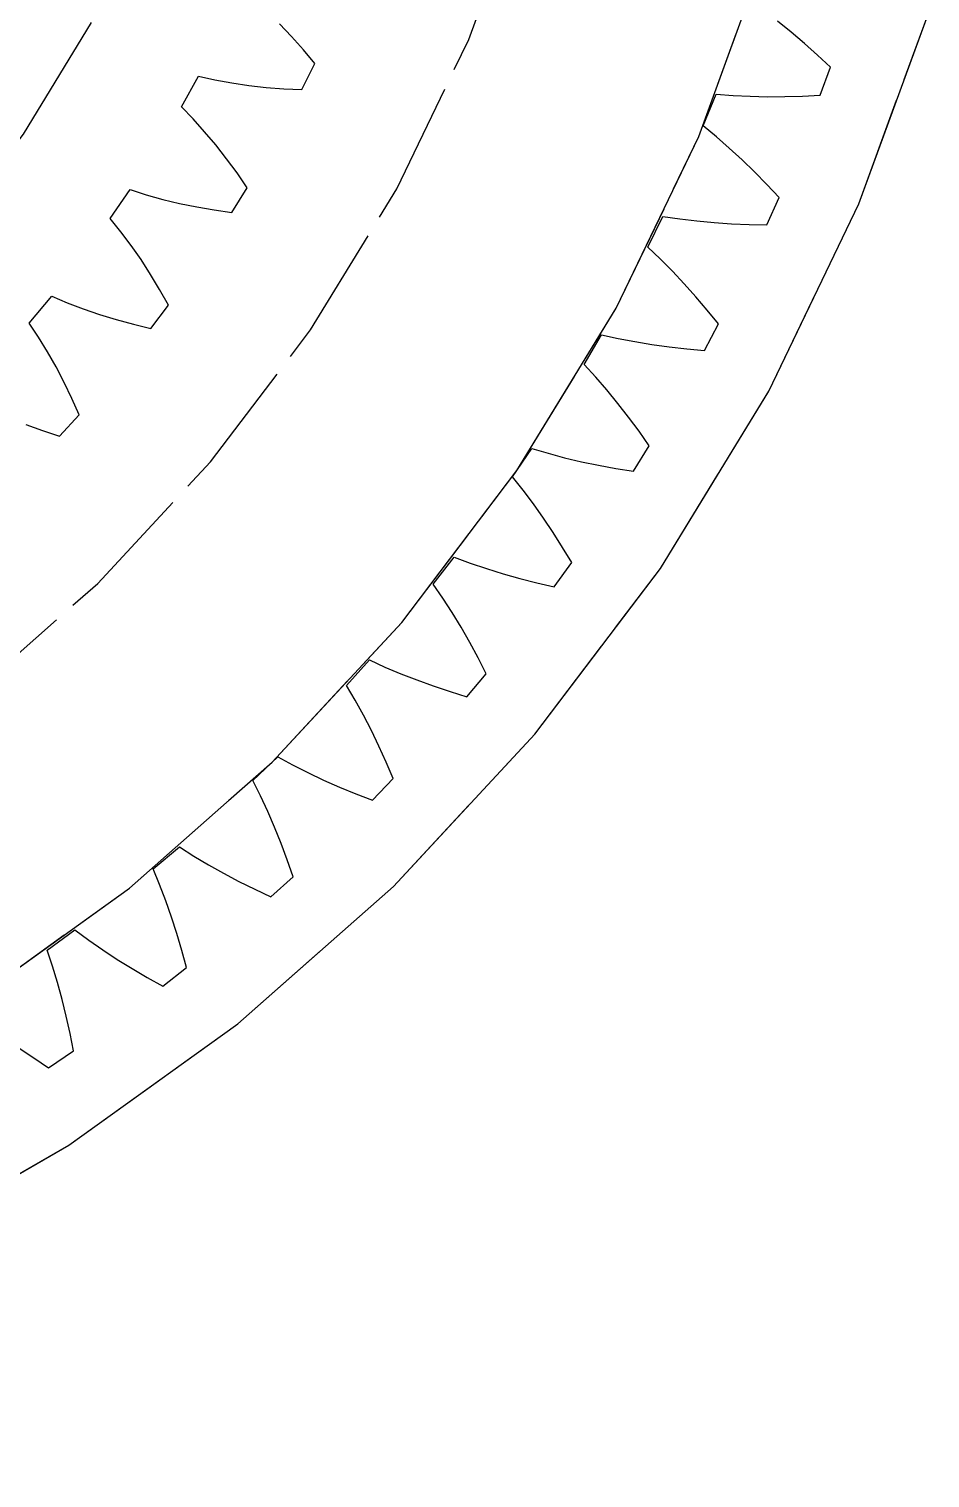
# Model space of a CAD drawing. Header units: millimetres. Extents: x -31 to 149, y -20 to 140.
# Drawn here: x 12.56 to 22.93, y 90.8 to 107.48 of the extents above; entities that cross this region are included whole.
import ezdxf

# ---------------------------------------------------------------- set-up
doc = ezdxf.new("R2010")
doc.units = ezdxf.units.MM
doc.linetypes.add('DASHED', pattern=[1.524, 1.27, -0.254])
doc.layers.add('HIDDEN', color=8, linetype='DASHED')
doc.layers.add('VISIBLE', color=7, linetype='CONTINUOUS')

msp = doc.modelspace()

# ---------------------------------------------------------------- linework, layer by layer
at = {"layer": 'HIDDEN'}
for points in [[(-7.86587, 97.35999), (-6.09106, 96.66343), (-4.25571, 96.14704), (-2.37807, 95.81597), (-0.4768, 95.67348), (1.42921, 95.72102), (3.32102, 95.95809), (5.17982, 96.38235), (6.98715, 96.98958), (8.72503, 97.77374), (10.3762, 98.72704), (11.92424, 99.84001), (13.35378, 101.10159), (14.6506, 102.49923), (15.80182, 104.01904), (16.79599, 105.64593), (17.62323, 107.36372), (18.27533, 109.15535)], [(-7.86587, 97.35999), (-6.09106, 96.66343), (-4.25571, 96.14704), (-2.37807, 95.81597), (-0.4768, 95.67348), (1.42921, 95.72102), (3.32102, 95.95809), (5.17982, 96.38235), (6.98715, 96.98958), (8.72503, 97.77374), (10.3762, 98.72704), (11.92424, 99.84001), (13.35378, 101.10159), (14.6506, 102.49923), (15.80182, 104.01904), (16.79599, 105.64593), (17.62323, 107.36372), (18.27533, 109.15535)], [(-7.00671, 93.93814), (-4.89546, 93.34413), (-2.73556, 92.96328), (-0.54848, 92.79938), (1.64406, 92.85406), (3.82026, 93.12677), (5.95849, 93.61481), (8.0375, 94.31332), (10.03663, 95.21536), (11.93602, 96.31197), (13.71678, 97.59225), (15.36121, 99.04347), (16.85298, 100.65121), (18.17725, 102.3995), (19.32087, 104.27095), (20.27248, 106.24697), (21.0226, 108.30793)], [(-7.00671, 93.93814), (-4.89546, 93.34413), (-2.73556, 92.96328), (-0.54848, 92.79938), (1.64406, 92.85406), (3.82026, 93.12677), (5.95849, 93.61481), (8.0375, 94.31332), (10.03663, 95.21536), (11.93602, 96.31197), (13.71678, 97.59225), (15.36121, 99.04347), (16.85298, 100.65121), (18.17725, 102.3995), (19.32087, 104.27095), (20.27248, 106.24697), (21.0226, 108.30793)], [(-7.00671, 93.93814), (-4.89546, 93.34413), (-2.73556, 92.96328), (-0.54848, 92.79938), (1.64406, 92.85406), (3.82026, 93.12677), (5.95849, 93.61481), (8.0375, 94.31332), (10.03663, 95.21536), (11.93602, 96.31197), (13.71678, 97.59225), (15.36121, 99.04347), (16.85298, 100.65121), (18.17725, 102.3995), (19.32087, 104.27095), (20.27248, 106.24697), (21.0226, 108.30793)], [(-7.64368, 92.04228), (-5.3405, 91.39427), (-2.98425, 90.9788), (-0.59834, 90.8), (1.79352, 90.85965), (4.16756, 91.15715), (6.50017, 91.68956), (8.76818, 92.45157), (10.94906, 93.43562), (13.02111, 94.63192), (14.96376, 96.02858), (16.75768, 97.61174), (18.38507, 99.36564), (19.82973, 101.27286), (21.07732, 103.31444), (22.11543, 105.47011), (22.93375, 107.71842)], [(-7.64368, 92.04228), (-5.3405, 91.39427), (-2.98425, 90.9788), (-0.59834, 90.8), (1.79352, 90.85965), (4.16756, 91.15715), (6.50017, 91.68956), (8.76818, 92.45157), (10.94906, 93.43562), (13.02111, 94.63192), (14.96376, 96.02858), (16.75768, 97.61174), (18.38507, 99.36564), (19.82973, 101.27286), (21.07732, 103.31444), (22.11543, 105.47011), (22.93375, 107.71842)], [(-7.64368, 92.04228), (-5.3405, 91.39427), (-2.98425, 90.9788), (-0.59834, 90.8), (1.79352, 90.85965), (4.16756, 91.15715), (6.50017, 91.68956), (8.76818, 92.45157), (10.94906, 93.43562), (13.02111, 94.63192), (14.96376, 96.02858), (16.75768, 97.61174), (18.38507, 99.36564), (19.82973, 101.27286), (21.07732, 103.31444), (22.11543, 105.47011), (22.93375, 107.71842)], [(15.58438, 107.3973), (15.44615, 107.54371)], [(15.58438, 107.3973), (15.44615, 107.54371)], [(21.33392, 107.44882), (21.17839, 107.57336)], [(21.33392, 107.44882), (21.17839, 107.57336)], [(15.71945, 107.24501), (15.58438, 107.3973)], [(15.71945, 107.24501), (15.58438, 107.3973)], [(21.48751, 107.3193), (21.33392, 107.44882)], [(21.48751, 107.3193), (21.33392, 107.44882)], [(21.63919, 107.18501), (21.48751, 107.3193)], [(21.63919, 107.18501), (21.48751, 107.3193)], [(15.85142, 107.08714), (15.71945, 107.24501)], [(15.85142, 107.08714), (15.71945, 107.24501)], [(21.78897, 107.04617), (21.63919, 107.18501)], [(21.78897, 107.04617), (21.63919, 107.18501)], [(15.70166, 106.78638), (15.85142, 107.08714)], [(15.70166, 106.78638), (15.85142, 107.08714)], [(21.67059, 106.72093), (21.78897, 107.04617)], [(21.67059, 106.72093), (21.78897, 107.04617)], [(14.31522, 106.58739), (14.51215, 106.94095)], [(14.31522, 106.58739), (14.51215, 106.94095)], [(14.51215, 106.94095), (14.70218, 106.89833)], [(14.51215, 106.94095), (14.70218, 106.89833)], [(14.70218, 106.89833), (14.89596, 106.8631)], [(14.70218, 106.89833), (14.89596, 106.8631)], [(14.89596, 106.8631), (15.09307, 106.83465)], [(14.89596, 106.8631), (15.09307, 106.83465)], [(15.09307, 106.83465), (15.29322, 106.81256)], [(15.09307, 106.83465), (15.29322, 106.81256)], [(15.29322, 106.81256), (15.49615, 106.79655)], [(15.29322, 106.81256), (15.49615, 106.79655)], [(15.49615, 106.79655), (15.70166, 106.78638)], [(15.49615, 106.79655), (15.70166, 106.78638)], [(20.3231, 106.36807), (20.47134, 106.73499)], [(20.3231, 106.36807), (20.47134, 106.73499)], [(20.47134, 106.73499), (20.66665, 106.71945)], [(20.47134, 106.73499), (20.66665, 106.71945)], [(20.66665, 106.71945), (20.86399, 106.70955)], [(20.66665, 106.71945), (20.86399, 106.70955)], [(20.86399, 106.70955), (21.06318, 106.70498)], [(20.86399, 106.70955), (21.06318, 106.70498)], [(21.06318, 106.70498), (21.2641, 106.70547)], [(21.06318, 106.70498), (21.2641, 106.70547)], [(21.2641, 106.70547), (21.4666, 106.71084)], [(21.2641, 106.70547), (21.4666, 106.71084)], [(21.4666, 106.71084), (21.67059, 106.72093)], [(21.4666, 106.71084), (21.67059, 106.72093)], [(14.45149, 106.44826), (14.31522, 106.58739)], [(14.45149, 106.44826), (14.31522, 106.58739)], [(14.58346, 106.30206), (14.45149, 106.44826)], [(14.58346, 106.30206), (14.45149, 106.44826)], [(14.71142, 106.14944), (14.58346, 106.30206)], [(14.71142, 106.14944), (14.58346, 106.30206)], [(20.47438, 106.24358), (20.3231, 106.36807)], [(20.47438, 106.24358), (20.3231, 106.36807)], [(14.83555, 105.9909), (14.71142, 106.14944)], [(14.83555, 105.9909), (14.71142, 106.14944)], [(20.62321, 106.11361), (20.47438, 106.24358)], [(20.62321, 106.11361), (20.47438, 106.24358)], [(14.956, 105.8268), (14.83555, 105.9909)], [(14.956, 105.8268), (14.83555, 105.9909)], [(20.76968, 105.97853), (20.62321, 106.11361)], [(20.76968, 105.97853), (20.62321, 106.11361)], [(20.91386, 105.83861), (20.76968, 105.97853)], [(20.91386, 105.83861), (20.76968, 105.97853)], [(15.07283, 105.65743), (14.956, 105.8268)], [(15.07283, 105.65743), (14.956, 105.8268)], [(21.0558, 105.69407), (20.91386, 105.83861)], [(21.0558, 105.69407), (20.91386, 105.83861)], [(13.49708, 105.30155), (13.72579, 105.63543)], [(13.49708, 105.30155), (13.72579, 105.63543)], [(13.72579, 105.63543), (13.91108, 105.57546)], [(13.72579, 105.63543), (13.91108, 105.57546)], [(14.89596, 105.37176), (15.07283, 105.65743)], [(14.89596, 105.37176), (15.07283, 105.65743)], [(21.19554, 105.54511), (21.0558, 105.69407)], [(21.19554, 105.54511), (21.0558, 105.69407)], [(13.91108, 105.57546), (14.10078, 105.5225)], [(13.91108, 105.57546), (14.10078, 105.5225)], [(14.10078, 105.5225), (14.29443, 105.47598)], [(14.10078, 105.5225), (14.29443, 105.47598)], [(14.29443, 105.47598), (14.49168, 105.43552)], [(14.29443, 105.47598), (14.49168, 105.43552)], [(21.05476, 105.22892), (21.19554, 105.54511)], [(21.05476, 105.22892), (21.19554, 105.54511)], [(13.61993, 105.15044), (13.49708, 105.30155)], [(13.61993, 105.15044), (13.49708, 105.30155)], [(14.49168, 105.43552), (14.69226, 105.40085)], [(14.49168, 105.43552), (14.69226, 105.40085)], [(14.69226, 105.40085), (14.89596, 105.37176)], [(14.69226, 105.40085), (14.89596, 105.37176)], [(19.68593, 104.97093), (19.85941, 105.3266)], [(19.68593, 104.97093), (19.85941, 105.3266)], [(19.85941, 105.3266), (20.05315, 105.29748)], [(19.85941, 105.3266), (20.05315, 105.29748)], [(20.05315, 105.29748), (20.24932, 105.27384)], [(20.05315, 105.29748), (20.24932, 105.27384)], [(13.73785, 104.99268), (13.61993, 105.15044)], [(13.73785, 104.99268), (13.61993, 105.15044)], [(20.24932, 105.27384), (20.44772, 105.25538)], [(20.24932, 105.27384), (20.44772, 105.25538)], [(20.44772, 105.25538), (20.64817, 105.24186)], [(20.44772, 105.25538), (20.64817, 105.24186)], [(20.64817, 105.24186), (20.85056, 105.23309)], [(20.64817, 105.24186), (20.85056, 105.23309)], [(20.85056, 105.23309), (21.05476, 105.22892)], [(20.85056, 105.23309), (21.05476, 105.22892)], [(13.85118, 104.82892), (13.73785, 104.99268)], [(13.85118, 104.82892), (13.73785, 104.99268)], [(19.82816, 104.83618), (19.68593, 104.97093)], [(19.82816, 104.83618), (19.68593, 104.97093)], [(13.96016, 104.6596), (13.85118, 104.82892)], [(13.96016, 104.6596), (13.85118, 104.82892)], [(19.96756, 104.69615), (19.82816, 104.83618)], [(19.96756, 104.69615), (19.82816, 104.83618)], [(14.06495, 104.48508), (13.96016, 104.6596)], [(14.06495, 104.48508), (13.96016, 104.6596)], [(20.10425, 104.55118), (19.96756, 104.69615)], [(20.10425, 104.55118), (19.96756, 104.69615)], [(14.16565, 104.30565), (14.06495, 104.48508)], [(14.16565, 104.30565), (14.06495, 104.48508)], [(20.23832, 104.40154), (20.10425, 104.55118)], [(20.23832, 104.40154), (20.10425, 104.55118)], [(12.56378, 104.09668), (12.82233, 104.40804)], [(12.56378, 104.09668), (12.82233, 104.40804)], [(12.82233, 104.40804), (13.00129, 104.33123)], [(12.82233, 104.40804), (13.00129, 104.33123)], [(13.00129, 104.33123), (13.18529, 104.26099)], [(13.00129, 104.33123), (13.18529, 104.26099)], [(13.96318, 104.03753), (14.16565, 104.30565)], [(13.96318, 104.03753), (14.16565, 104.30565)], [(20.36983, 104.24746), (20.23832, 104.40154)], [(20.36983, 104.24746), (20.23832, 104.40154)], [(13.18529, 104.26099), (13.37382, 104.1968)], [(13.18529, 104.26099), (13.37382, 104.1968)], [(13.37382, 104.1968), (13.5665, 104.13832)], [(13.37382, 104.1968), (13.5665, 104.13832)], [(13.5665, 104.13832), (13.76303, 104.08529)], [(13.5665, 104.13832), (13.76303, 104.08529)], [(20.49884, 104.08911), (20.36983, 104.24746)], [(20.49884, 104.08911), (20.36983, 104.24746)], [(12.67217, 103.93488), (12.56378, 104.09668)], [(12.67217, 103.93488), (12.56378, 104.09668)], [(13.76303, 104.08529), (13.96318, 104.03753)], [(13.76303, 104.08529), (13.96318, 104.03753)], [(18.95286, 103.62163), (19.15072, 103.96434)], [(18.95286, 103.62163), (19.15072, 103.96434)], [(19.15072, 103.96434), (19.34196, 103.92177)], [(19.15072, 103.96434), (19.34196, 103.92177)], [(20.33635, 103.78351), (20.49884, 104.08911)], [(20.33635, 103.78351), (20.49884, 104.08911)], [(12.77503, 103.76692), (12.67217, 103.93488)], [(12.77503, 103.76692), (12.67217, 103.93488)], [(19.34196, 103.92177), (19.536, 103.88451)], [(19.34196, 103.92177), (19.536, 103.88451)], [(19.536, 103.88451), (19.73263, 103.85226)], [(19.536, 103.88451), (19.73263, 103.85226)], [(19.73263, 103.85226), (19.93165, 103.82478)], [(19.73263, 103.85226), (19.93165, 103.82478)], [(19.93165, 103.82478), (20.13294, 103.80192)], [(19.93165, 103.82478), (20.13294, 103.80192)], [(20.13294, 103.80192), (20.33635, 103.78351)], [(20.13294, 103.80192), (20.33635, 103.78351)], [(12.87276, 103.59339), (12.77503, 103.76692)], [(12.87276, 103.59339), (12.77503, 103.76692)], [(19.08534, 103.47729), (18.95286, 103.62163)], [(19.08534, 103.47729), (18.95286, 103.62163)], [(12.96565, 103.41474), (12.87276, 103.59339)], [(12.96565, 103.41474), (12.87276, 103.59339)], [(19.21463, 103.32788), (19.08534, 103.47729)], [(19.21463, 103.32788), (19.08534, 103.47729)], [(13.05389, 103.2313), (12.96565, 103.41474)], [(13.05389, 103.2313), (12.96565, 103.41474)], [(19.34088, 103.17373), (19.21463, 103.32788)], [(19.34088, 103.17373), (19.21463, 103.32788)], [(13.13762, 103.04334), (13.05389, 103.2313)], [(13.13762, 103.04334), (13.05389, 103.2313)], [(19.46418, 103.0151), (19.34088, 103.17373)], [(19.46418, 103.0151), (19.34088, 103.17373)], [(12.91126, 102.79505), (13.13762, 103.04334)], [(12.91126, 102.79505), (13.13762, 103.04334)], [(19.58463, 102.85222), (19.46418, 103.0151)], [(19.58463, 102.85222), (19.46418, 103.0151)], [(12.52558, 102.93201), (12.71638, 102.86107)], [(12.52558, 102.93201), (12.71638, 102.86107)], [(12.71638, 102.86107), (12.91126, 102.79505)], [(12.71638, 102.86107), (12.91126, 102.79505)], [(19.70227, 102.68526), (19.58463, 102.85222)], [(19.70227, 102.68526), (19.58463, 102.85222)], [(18.12744, 102.32676), (18.34873, 102.65483)], [(18.12744, 102.32676), (18.34873, 102.65483)], [(18.34873, 102.65483), (18.53654, 102.59902)], [(18.34873, 102.65483), (18.53654, 102.59902)], [(19.51886, 102.39174), (19.70227, 102.68526)], [(19.51886, 102.39174), (19.70227, 102.68526)], [(18.53654, 102.59902), (18.72751, 102.54832)], [(18.53654, 102.59902), (18.72751, 102.54832)], [(18.72751, 102.54832), (18.9214, 102.50243)], [(18.72751, 102.54832), (18.9214, 102.50243)], [(18.9214, 102.50243), (19.11803, 102.46114)], [(18.9214, 102.50243), (19.11803, 102.46114)], [(19.11803, 102.46114), (19.31723, 102.42429)], [(19.11803, 102.46114), (19.31723, 102.42429)], [(18.24954, 102.17353), (18.12744, 102.32676)], [(18.24954, 102.17353), (18.12744, 102.32676)], [(19.31723, 102.42429), (19.51886, 102.39174)], [(19.31723, 102.42429), (19.51886, 102.39174)], [(18.36809, 102.01546), (18.24954, 102.17353)], [(18.36809, 102.01546), (18.24954, 102.17353)], [(18.48328, 101.85288), (18.36809, 102.01546)], [(18.48328, 101.85288), (18.36809, 102.01546)], [(18.59522, 101.68604), (18.48328, 101.85288)], [(18.59522, 101.68604), (18.48328, 101.85288)], [(18.704, 101.51515), (18.59522, 101.68604)], [(18.704, 101.51515), (18.59522, 101.68604)], [(18.80971, 101.34039), (18.704, 101.51515)], [(18.80971, 101.34039), (18.704, 101.51515)], [(17.21372, 101.09262), (17.45735, 101.40446)], [(17.21372, 101.09262), (17.45735, 101.40446)], [(17.45735, 101.40446), (17.64081, 101.33568)], [(17.45735, 101.40446), (17.64081, 101.33568)], [(17.64081, 101.33568), (17.82778, 101.27178)], [(17.64081, 101.33568), (17.82778, 101.27178)], [(18.60627, 101.06038), (18.80971, 101.34039)], [(18.60627, 101.06038), (18.80971, 101.34039)], [(17.82778, 101.27178), (18.018, 101.21247)], [(17.82778, 101.27178), (18.018, 101.21247)], [(18.018, 101.21247), (18.21126, 101.15757)], [(18.018, 101.21247), (18.21126, 101.15757)], [(18.21126, 101.15757), (18.40741, 101.10692)], [(18.21126, 101.15757), (18.40741, 101.10692)], [(17.32483, 100.93125), (17.21372, 101.09262)], [(17.32483, 100.93125), (17.21372, 101.09262)], [(18.40741, 101.10692), (18.60627, 101.06038)], [(18.40741, 101.10692), (18.60627, 101.06038)], [(17.43207, 100.76529), (17.32483, 100.93125)], [(17.43207, 100.76529), (17.32483, 100.93125)], [(17.53563, 100.59507), (17.43207, 100.76529)], [(17.53563, 100.59507), (17.43207, 100.76529)], [(17.63566, 100.42083), (17.53563, 100.59507)], [(17.63566, 100.42083), (17.53563, 100.59507)], [(17.73226, 100.24277), (17.63566, 100.42083)], [(17.73226, 100.24277), (17.63566, 100.42083)], [(16.21613, 99.92522), (16.48092, 100.2193)], [(16.21613, 99.92522), (16.48092, 100.2193)], [(16.48092, 100.2193), (16.65913, 100.1379)], [(16.48092, 100.2193), (16.65913, 100.1379)], [(16.65913, 100.1379), (16.84119, 100.06111)], [(16.65913, 100.1379), (16.84119, 100.06111)], [(17.82552, 100.06106), (17.73226, 100.24277)], [(17.82552, 100.06106), (17.73226, 100.24277)], [(16.84119, 100.06111), (17.02681, 99.98868)], [(16.84119, 100.06111), (17.02681, 99.98868)], [(17.02681, 99.98868), (17.21578, 99.92043)], [(17.02681, 99.98868), (17.21578, 99.92043)], [(17.60304, 99.79592), (17.82552, 100.06106)], [(17.60304, 99.79592), (17.82552, 100.06106)], [(16.31571, 99.75649), (16.21613, 99.92522)], [(16.31571, 99.75649), (16.21613, 99.92522)], [(17.21578, 99.92043), (17.4079, 99.85622)], [(17.21578, 99.92043), (17.4079, 99.85622)], [(17.4079, 99.85622), (17.60304, 99.79592)], [(17.4079, 99.85622), (17.60304, 99.79592)], [(16.41111, 99.58346), (16.31571, 99.75649)], [(16.41111, 99.58346), (16.31571, 99.75649)], [(16.50255, 99.40643), (16.41111, 99.58346)], [(16.50255, 99.40643), (16.41111, 99.58346)], [(16.59018, 99.22563), (16.50255, 99.40643)], [(16.59018, 99.22563), (16.50255, 99.40643)], [(16.67412, 99.04127), (16.59018, 99.22563)], [(16.67412, 99.04127), (16.59018, 99.22563)], [(15.13953, 98.83026), (15.4242, 99.10515)], [(15.13953, 98.83026), (15.4242, 99.10515)], [(15.4242, 99.10515), (15.5963, 99.01152)], [(15.4242, 99.10515), (15.5963, 99.01152)], [(15.5963, 99.01152), (15.77255, 98.92221)], [(15.5963, 99.01152), (15.77255, 98.92221)], [(16.75448, 98.8535), (16.67412, 99.04127)], [(16.75448, 98.8535), (16.67412, 99.04127)], [(15.22711, 98.65499), (15.13953, 98.83026)], [(15.22711, 98.65499), (15.13953, 98.83026)], [(15.77255, 98.92221), (15.95267, 98.83701)], [(15.77255, 98.92221), (15.95267, 98.83701)], [(15.95267, 98.83701), (16.13641, 98.75575)], [(15.95267, 98.83701), (16.13641, 98.75575)], [(16.51405, 98.60453), (16.75448, 98.8535)], [(16.51405, 98.60453), (16.75448, 98.8535)], [(15.3102, 98.47573), (15.22711, 98.65499)], [(15.3102, 98.47573), (15.22711, 98.65499)], [(16.13641, 98.75575), (16.32359, 98.67829)], [(16.13641, 98.75575), (16.32359, 98.67829)], [(16.32359, 98.67829), (16.51405, 98.60453)], [(16.32359, 98.67829), (16.51405, 98.60453)], [(15.38907, 98.29275), (15.3102, 98.47573)], [(15.38907, 98.29275), (15.3102, 98.47573)], [(15.46387, 98.10628), (15.38907, 98.29275)], [(15.46387, 98.10628), (15.38907, 98.29275)], [(15.53475, 97.91651), (15.46387, 98.10628)], [(15.53475, 97.91651), (15.46387, 98.10628)], [(13.98918, 97.81306), (14.29233, 98.06743)], [(13.98918, 97.81306), (14.29233, 98.06743)], [(14.29233, 98.06743), (14.45748, 97.96202)], [(14.29233, 98.06743), (14.45748, 97.96202)], [(14.45748, 97.96202), (14.62707, 97.86064)], [(14.45748, 97.96202), (14.62707, 97.86064)], [(14.06431, 97.63211), (13.98918, 97.81306)], [(14.06431, 97.63211), (13.98918, 97.81306)], [(14.62707, 97.86064), (14.80081, 97.76308)], [(14.62707, 97.86064), (14.80081, 97.76308)], [(15.60182, 97.7236), (15.53475, 97.91651)], [(15.60182, 97.7236), (15.53475, 97.91651)], [(14.13471, 97.44749), (14.06431, 97.63211)], [(14.13471, 97.44749), (14.06431, 97.63211)], [(14.80081, 97.76308), (14.97843, 97.66919)], [(14.80081, 97.76308), (14.97843, 97.66919)], [(14.97843, 97.66919), (15.15976, 97.57886)], [(14.97843, 97.66919), (15.15976, 97.57886)], [(15.34461, 97.492), (15.60182, 97.7236)], [(15.34461, 97.492), (15.60182, 97.7236)], [(14.20061, 97.25946), (14.13471, 97.44749)], [(14.20061, 97.25946), (14.13471, 97.44749)], [(15.15976, 97.57886), (15.34461, 97.492)], [(15.15976, 97.57886), (15.34461, 97.492)], [(12.77068, 96.87858), (13.09083, 97.11119)], [(12.77068, 96.87858), (13.09083, 97.11119)], [(13.09083, 97.11119), (13.24822, 96.99451)], [(13.09083, 97.11119), (13.24822, 96.99451)], [(14.26223, 97.06822), (14.20061, 97.25946)], [(14.26223, 97.06822), (14.20061, 97.25946)], [(13.24822, 96.99451), (13.41033, 96.88155)], [(13.24822, 96.99451), (13.41033, 96.88155)], [(14.3197, 96.87397), (14.26223, 97.06822)], [(14.3197, 96.87397), (14.26223, 97.06822)], [(12.833, 96.69284), (12.77068, 96.87858)], [(12.833, 96.69284), (12.77068, 96.87858)], [(13.41033, 96.88155), (13.57684, 96.77211)], [(13.41033, 96.88155), (13.57684, 96.77211)], [(13.57684, 96.77211), (13.74748, 96.66606)], [(13.57684, 96.77211), (13.74748, 96.66606)], [(14.37314, 96.67685), (14.3197, 96.87397)], [(14.37314, 96.67685), (14.3197, 96.87397)], [(12.89034, 96.50376), (12.833, 96.69284)], [(12.89034, 96.50376), (12.833, 96.69284)], [(13.74748, 96.66606), (13.92206, 96.5633)], [(13.74748, 96.66606), (13.92206, 96.5633)], [(14.1004, 96.46376), (14.37314, 96.67685)], [(14.1004, 96.46376), (14.37314, 96.67685)], [(12.94297, 96.31158), (12.89034, 96.50376)], [(12.94297, 96.31158), (12.89034, 96.50376)], [(13.92206, 96.5633), (14.1004, 96.46376)], [(13.92206, 96.5633), (14.1004, 96.46376)], [(12.9911, 96.11652), (12.94297, 96.31158)], [(12.9911, 96.11652), (12.94297, 96.31158)], [(13.03488, 95.91873), (12.9911, 96.11652)], [(13.03488, 95.91873), (12.9911, 96.11652)], [(13.07444, 95.71836), (13.03488, 95.91873)], [(13.07444, 95.71836), (13.03488, 95.91873)], [(12.44956, 95.75124), (12.61654, 95.63656)], [(12.44956, 95.75124), (12.61654, 95.63656)], [(12.61654, 95.63656), (12.7875, 95.52481)], [(12.61654, 95.63656), (12.7875, 95.52481)], [(12.7875, 95.52481), (13.07444, 95.71836)], [(12.7875, 95.52481), (13.07444, 95.71836)]]:
    msp.add_lwpolyline(points, dxfattribs=at)
at = {"layer": 'VISIBLE'}
for points in [[(-7.00671, 93.93814), (-4.89546, 93.34413), (-2.73556, 92.96328), (-0.54848, 92.79938), (1.64406, 92.85406), (3.82026, 93.12677), (5.95849, 93.61481), (8.0375, 94.31332), (10.03663, 95.21536), (11.93602, 96.31197), (13.71678, 97.59225), (15.36121, 99.04347), (16.85298, 100.65121), (18.17725, 102.3995), (19.32087, 104.27095), (20.27248, 106.24697), (21.0226, 108.30793)], [(-13.62649, 108.23037), (-12.9054, 106.90622), (-12.05604, 105.66044), (-11.08687, 104.50543), (-10.00751, 103.45265), (-8.82869, 102.51258), (-7.56213, 101.69454), (-6.22041, 101.00669), (-4.81688, 100.45584), (-3.36547, 100.04747), (-1.88061, 99.78565), (-0.37706, 99.67298), (1.13024, 99.71057), (2.6263, 99.89805), (4.09626, 100.23356), (5.52551, 100.71376), (6.89985, 101.33388), (8.20561, 102.08777), (9.42982, 102.96791), (10.56032, 103.96558), (11.58586, 105.07085), (12.49625, 106.27274), (13.28245, 107.5593)], [(-7.64368, 92.04228), (-5.3405, 91.39427), (-2.98425, 90.9788), (-0.59834, 90.8), (1.79352, 90.85965), (4.16756, 91.15715), (6.50017, 91.68956), (8.76818, 92.45157), (10.94906, 93.43562), (13.02111, 94.63192), (14.96376, 96.02858), (16.75768, 97.61174), (18.38507, 99.36564), (19.82973, 101.27286), (21.07732, 103.31444), (22.11543, 105.47011), (22.93375, 107.71842)]]:
    msp.add_lwpolyline(points, dxfattribs=at)

doc.saveas('drawing.dxf')
